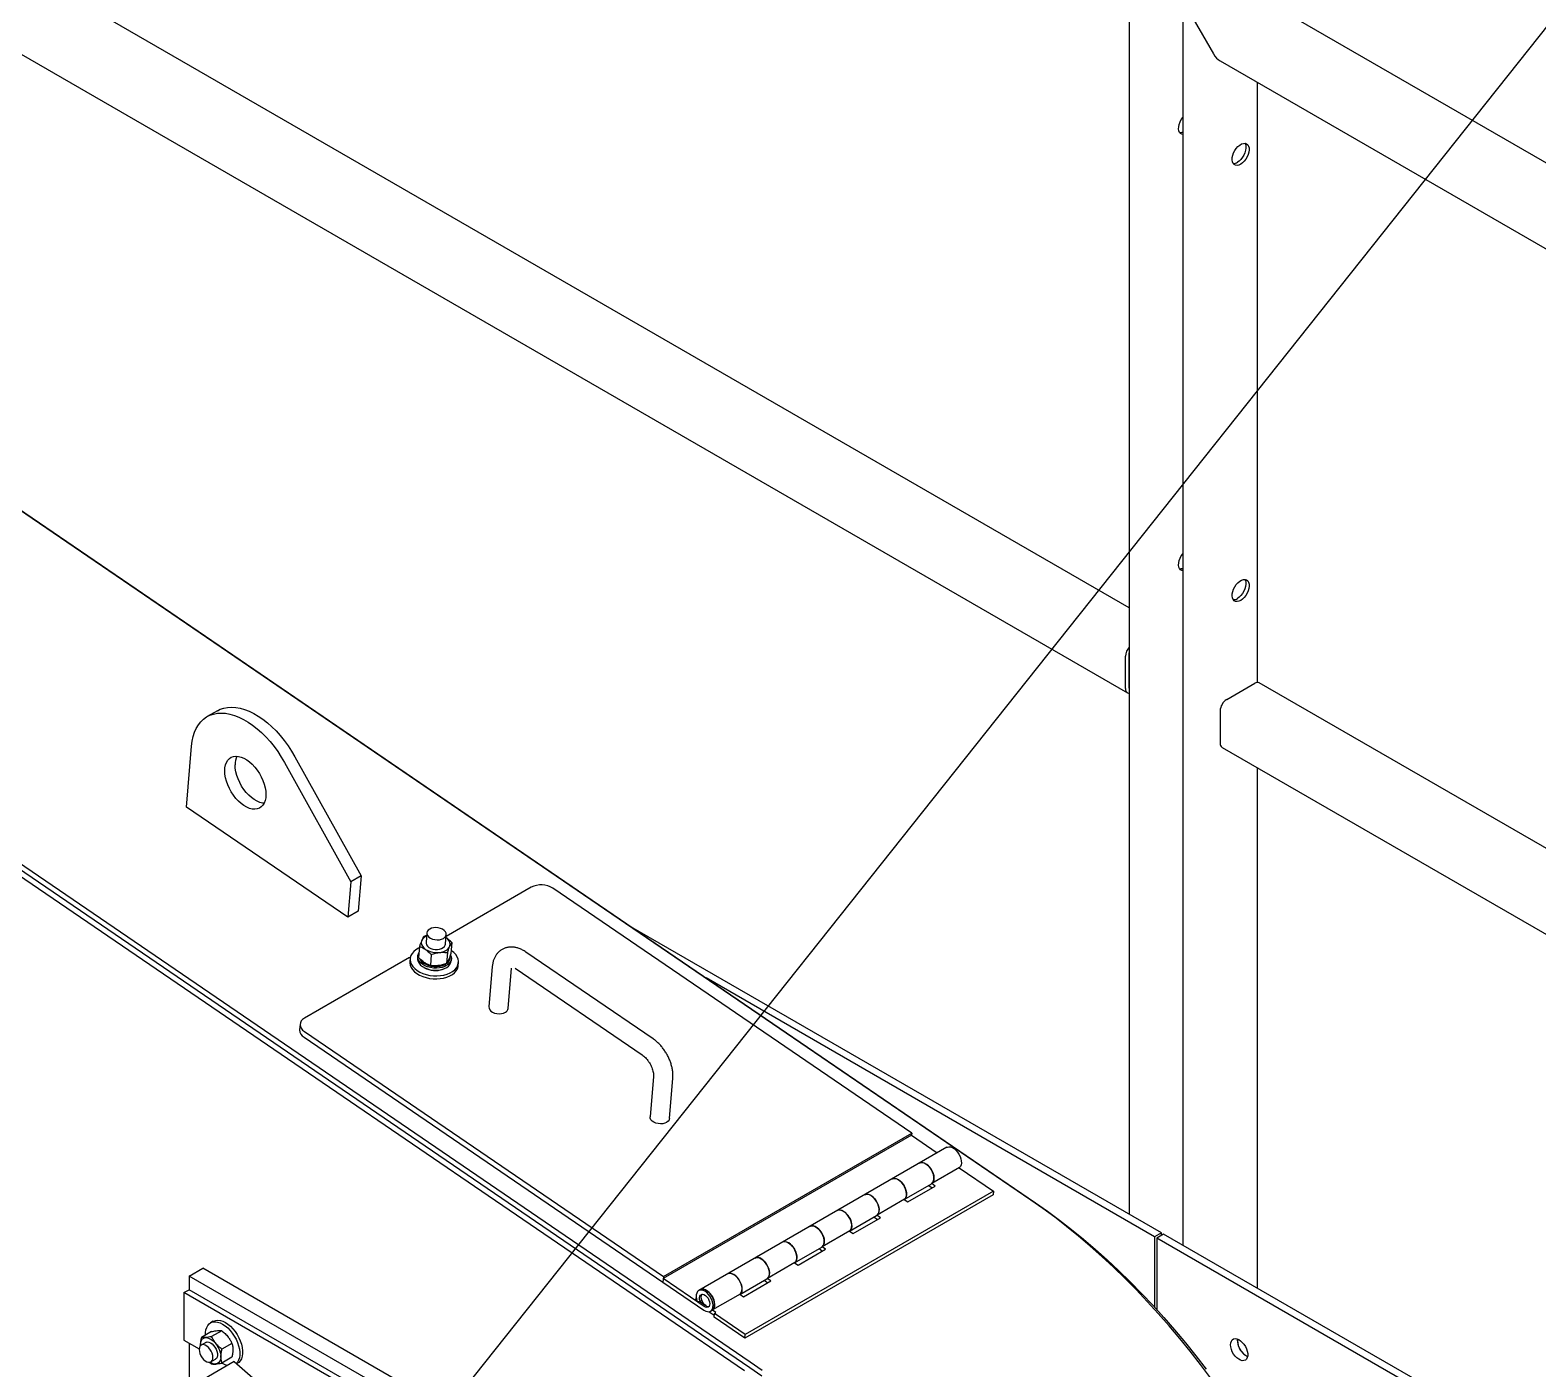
# Model space of a CAD drawing. Header units: millimetres. Extents: x 1293 to 41893, y 1011 to 26911.
# Drawn here: x 7805 to 8463, y 21902 to 22487 of the extents above; entities that cross this region are included whole.
import ezdxf

# ---------------------------------------------------------------- set-up
doc = ezdxf.new("R2010")
doc.units = ezdxf.units.MM
doc.header["$LTSCALE"] = 50
doc.layers.add('CAPA_1', color=7, linetype='Continuous')
doc.dimstyles.new('SLDDIMSTYLE2', dxfattribs={"dimtxt": 0.18, "dimasz": 30.769231, "dimexe": 0, "dimexo": 0.0625, "dimgap": 0, "dimtad": 0, "dimtih": 1, "dimtoh": 1, "dimdec": 0, "dimrnd": 1e-09, "dimzin": 0, "dimdsep": 46, "dimtxsty": 'Standard', "dimblk1": 'DOT', "dimblk2": 'DOT', "dimsah": 1, "dimcen": 0.09, "dimadec": 0, "dimazin": 0, "dimtfac": 30.769231, "dimtdec": 0, "dimtofl": 0, "dimtmove": 0, "dimatfit": 3, "dimldrblk": 'DOT', "dimfxl": 1, "dimfrac": 2, "dimtolj": 1, "dimtzin": 0, "dimarcsym": 0})
doc.dimstyles.new('SLDDIMSTYLE3', dxfattribs={"dimtxt": 0.18, "dimasz": 100, "dimexe": 0, "dimexo": 0.0625, "dimgap": 0, "dimtad": 0, "dimtih": 1, "dimtoh": 1, "dimdec": 0, "dimrnd": 1e-09, "dimzin": 0, "dimdsep": 46, "dimtxsty": 'Standard', "dimsah": 1, "dimcen": 0.09, "dimadec": 0, "dimazin": 0, "dimtfac": 100, "dimtdec": 0, "dimtofl": 0, "dimtmove": 0, "dimatfit": 3, "dimfxl": 1, "dimfrac": 2, "dimtolj": 1, "dimtzin": 0, "dimarcsym": 0})

# ---------------------------------------------------------------- blocks, each defined once
blk = doc.blocks.new('_Dot')
at = {"color": 0, "linetype": 'ByBlock', "lineweight": -2}
blk.add_line((-0.5, 0), (-1, 0), dxfattribs=at)
at = {"color": 0, "linetype": 'ByBlock', "const_width": 0.5}
blk.add_lwpolyline([(-0.25, 0, 1), (0.25, 0, 1)], format="xyb", close=True, dxfattribs=at)

msp = doc.modelspace()

# ---------------------------------------------------------------- linework, layer by layer
at = {"color": 7, "linetype": 'Continuous', "lineweight": 25}
for p, q in [((8284.8864816, 22234.9021771), (7363.8750524, 22766.5907579)), ((7347.5982343, 22738.3977194), (8284.0449648, 22197.7985289)), ((8119.3336984, 21905.4179253), (7106.2855775, 22597.0475558)), ((9162.9402014, 22027.4108518), (8325.1464163, 22511.0589092)), ((8284.8864816, 22496.7110292), (8284.8864816, 21969.9909725)), ((8308.2742741, 22501.3185265), (8308.2742741, 21956.4894873)), ((8309.4645922, 22498.0003742), (8321.6777405, 22476.8465809)), ((8324.5517527, 22473.8127556), (9130.9812289, 22008.2709283)), ((8340.8285708, 22202.3095928), (8340.8285708, 22464.4163486)), ((8241.8988738, 21976.173295), (7561.35145, 22440.7975843)), ((7561.3691322, 22441.0110128), (8243.9398052, 21975.005408)), ((8119.1295657, 21902.9539904), (7416.611796, 22382.5779051)), ((8116.8845017, 21901.6579426), (7436.4362742, 22366.2145084)), ((8283.2031177, 22199.6592101), (8283.2031177, 22213.762503)), ((8284.6399587, 22214.5919737), (8284.6399587, 22200.4886808)), ((8327.4251044, 22194.869998), (8339.6382527, 22201.9204984)), ((8623.6633346, 22039.3304628), (8341.6700876, 22202.1216991)), ((7886.7366405, 22189.9587043), (7882.2465125, 22187.3666085)), ((8324.5514224, 22189.8926348), (8324.5514224, 22175.7893419)), ((7873.2275276, 22147.8276924), (7875.4392328, 22174.5235539)), ((8325.3932695, 22173.9286606), (8881.5733271, 21852.8527477)), ((7916.0550188, 22167.2813295), (7944.9311784, 22115.2728198)), ((7920.5451469, 22169.8734253), (7949.4213064, 22117.8649155)), ((8340.8285708, 21937.6962919), (8340.8285708, 22165.0180509)), ((7943.6453032, 22099.75197), (7873.2275276, 22147.8276924)), ((7944.9311784, 22115.2728198), (7943.6453032, 22099.75197)), ((7949.4213064, 22117.8649155), (7944.9311784, 22115.2728198)), ((7949.4213064, 22117.8649155), (7948.1354313, 22102.3440658)), ((8023.7590849, 22112.8559478), (7986.536603, 22091.3678664)), ((8189.8706719, 22005.3877526), (8033.1676485, 22112.37226)), ((7948.1354313, 22102.3440658), (7943.6453032, 22099.75197)), ((8298.9188016, 21961.8902866), (8067.3019751, 22095.5998345)), ((7978.0701093, 22091.7200782), (7976.8320276, 22091.3488534)), ((7978.166251, 22092.8805332), (7977.814487, 22088.6346496)), ((7986.2522455, 22087.9355961), (7986.6040095, 22092.1814798)), ((7989.0670587, 22088.6531854), (7988.6671998, 22083.826784)), ((7970.5198368, 22082.1215841), (7924.7641355, 22055.70738)), ((7970.5198368, 22082.1215841), (7970.8876263, 22081.8704863)), ((7970.8650604, 22081.6620071), (7970.7561896, 22080.3479085)), ((7974.1821846, 22082.7334621), (7974.1054307, 22081.8070226)), ((7974.923223, 22086.9942802), (7974.5233641, 22082.1678788)), ((7980.0868026, 22083.4689939), (7979.6869437, 22078.6425925)), ((7987.158278, 22084.2989013), (7986.7583952, 22079.4722108)), ((7988.8958053, 22085.1083499), (7988.7798414, 22085.1863968)), ((7988.7871305, 22080.5906696), (7988.8638844, 22081.5171091)), ((8076.9657988, 22046.6204025), (8021.453119, 22084.520097)), ((7976.7906342, 22077.8483747), (7977.0910694, 22077.6784137)), ((7985.1627658, 22077.0096878), (7985.4870748, 22077.1278899)), ((7991.8505859, 22078.6002748), (7991.9594567, 22079.9143734)), ((8006.7143017, 22078.248296), (8005.2516188, 22060.5933295)), ((8013.6893773, 22059.894276), (8015.1520602, 22077.5492426)), ((8016.6792233, 22077.5276464), (8072.1919032, 22039.627952)), ((8295.9253829, 21960.1622228), (8100.0820833, 22073.2201531)), ((7922.8147495, 22053.0527676), (7922.6106169, 22050.5888327)), ((7924.7446087, 22049.7809714), (8081.4476321, 21942.796464)), ((7924.540476, 22047.3170366), (8099.1296144, 21928.1212957)), ((8077.1320774, 22030.1725737), (8075.6693944, 22012.5176071)), ((8084.1071529, 22011.8185537), (8085.5698359, 22029.4735202)), ((8189.7971841, 22004.5007361), (8081.3741443, 21941.9094475)), ((8081.4476321, 21942.796464), (8189.8706719, 22005.3877526)), ((8189.8706719, 22005.3877526), (8189.7971841, 22004.5007361)), ((8189.7971841, 22004.5007361), (8201.0496531, 21996.8184347)), ((8205.2841434, 21999.2629539), (8096.8611036, 21936.6716653)), ((8210.6989581, 21990.3851136), (8198.7252832, 21983.4728583)), ((8210.5763669, 21990.3143433), (8225.5694142, 21980.0782691)), ((8186.6456675, 21976.4784651), (8198.5170454, 21983.3316657)), ((8188.2074782, 21975.4121835), (8200.1811531, 21982.3244389)), ((8197.2970405, 21982.6273718), (8198.8588512, 21981.5610902)), ((8200.1811531, 21982.3244389), (8198.615774, 21983.3931566)), ((8225.4387692, 21978.5013508), (8117.0157295, 21915.9100622)), ((8225.5694142, 21980.0782691), (8117.1463744, 21917.4869805)), ((8186.7516084, 21976.5606029), (8174.7779336, 21969.6483476)), ((8186.6290173, 21976.4898326), (8188.2074782, 21975.4121835)), ((8225.5694142, 21980.0782691), (8225.4387692, 21978.5013508)), ((8162.6983179, 21962.6539544), (8174.5696958, 21969.507155)), ((8176.2338034, 21968.4999282), (8174.6684244, 21969.568646)), ((8162.8042587, 21962.7360922), (8150.8305839, 21955.8238369)), ((8162.6816676, 21962.6653219), (8164.2601286, 21961.5876728)), ((8164.2601286, 21961.5876728), (8176.2338034, 21968.4999282)), ((8173.3496908, 21968.8028612), (8174.9115015, 21967.7365796)), ((8138.7509682, 21948.8294437), (8150.6223461, 21955.6826443)), ((8152.2864538, 21954.6754175), (8150.7210747, 21955.7441353)), ((8298.9188016, 21961.8902866), (8295.9253829, 21960.1622228)), ((8295.9253829, 21960.1622228), (8295.9253829, 21929.3741011)), ((8299.8616107, 21961.3460146), (8296.868192, 21959.6179507)), ((8296.868192, 21959.6179507), (8296.868192, 21928.342056)), ((8681.5507127, 21737.5454584), (8296.868192, 21959.6179507)), ((8298.9188016, 21960.8017425), (8298.9188016, 21961.8902866)), ((8684.5441314, 21739.2735223), (8299.8616107, 21961.3460146)), ((8140.3127789, 21947.7631621), (8152.2864538, 21954.6754175)), ((8149.4023412, 21954.9783505), (8150.9641519, 21953.9120689)), ((7874.3356629, 21943.0140696), (7880.3225004, 21946.4701973)), ((8176.0345562, 21768.8470058), (7874.3356629, 21943.0140696)), ((7874.3356629, 21943.0140696), (7874.3356629, 21937.0533217)), ((8182.0213937, 21772.3031334), (7880.3225004, 21946.4701973)), ((8081.4476321, 21942.796464), (8081.2434994, 21940.3325292)), ((8138.8569091, 21948.9115816), (8126.8832343, 21941.9993262)), ((8138.734318, 21948.8408112), (8140.3127789, 21947.7631621)), ((7872.0905989, 21935.7572738), (7874.3356629, 21937.0533217)), ((7955.3702881, 21890.2730283), (7874.3356629, 21937.0533217)), ((8099.2602594, 21929.698214), (8081.3741443, 21941.9094475)), ((8114.8036185, 21935.004933), (8126.6749964, 21941.8581336)), ((8116.3654293, 21933.9386514), (8128.3391041, 21940.8509068)), ((8125.4549915, 21941.1538398), (8127.0168022, 21940.0875582)), ((8128.3391041, 21940.8509068), (8126.773725, 21941.9196246)), ((7944.8202505, 21893.7713396), (7872.0905989, 21935.7572738)), ((7872.0905989, 21935.7572738), (7872.0905989, 21915.0171372)), ((8095.8608445, 21933.3699406), (8095.4486969, 21933.1320128)), ((8095.4486969, 21933.1320128), (8095.9894377, 21932.7628376)), ((8096.2688247, 21931.8949964), (8097.5158754, 21931.999251)), ((8097.1523924, 21931.9688635), (8099.9202257, 21930.0792045)), ((8098.1758417, 21932.3802415), (8097.5158754, 21931.999251)), ((8114.9095594, 21935.0870709), (8102.9358846, 21928.1748155)), ((8114.7869683, 21935.0163005), (8116.3654293, 21933.9386514)), ((7884.9071884, 21923.2354319), (7883.709821, 21922.5442063)), ((8101.36902, 21927.4239692), (8103.6663486, 21925.8555338)), ((8102.0676805, 21927.6526325), (8102.7276468, 21928.0336229)), ((8104.3917544, 21927.0263961), (8102.8263754, 21928.0951139)), ((8103.6011432, 21925.0684873), (8103.7317881, 21926.6454056)), ((8117.0157295, 21915.9100622), (8103.6011432, 21925.0684873)), ((8103.7317881, 21926.6454056), (8104.3917544, 21927.0263961)), ((8117.1463744, 21917.4869805), (8103.7317881, 21926.6454056)), ((7884.0905247, 21918.7216802), (7879.6928516, 21916.1829576)), ((7888.5810479, 21919.1228494), (7884.1833748, 21916.5841268)), ((8117.0157295, 21915.9100622), (8117.1463744, 21917.4869805)), ((7872.0905989, 21915.0171372), (7878.7520148, 21911.1715837)), ((7874.3356629, 21913.7210893), (7874.3356629, 21894.6834461)), ((7881.6460802, 21914.0206843), (7879.6202193, 21912.8511797)), ((7893.0709125, 21913.5370379), (7888.672976, 21910.9981632)), ((8332.1115725, 21914.7211581), (8332.1749203, 21915.4762991)), ((7894.0702709, 21905.6408763), (7875.7791463, 21895.0816349)), ((7883.2933878, 21905.3734264), (7884.1825845, 21904.6100839)), ((7883.8532086, 21905.5186327), (7885.8790695, 21906.6881373)), ((7889.0010576, 21904.7367989), (7888.6380645, 21904.9565224)), ((7893.0707808, 21907.5499757), (7888.6731077, 21905.0112531)), ((7894.0702709, 21905.6408763), (7903.2799513, 21897.4746016)), ((7895.13326, 21904.6983179), (7895.4896617, 21904.9040643))]:
    msp.add_line(p, q, dxfattribs=at)
at = {"color": 7, "linetype": 'Continuous', "lineweight": 25, "flags": 128}
for points in [[(8308.2742741, 22441.6667791), (8307.8794613, 22441.7418759), (8307.2920484, 22442.0453111), (8306.8379842, 22442.556524), (8306.5385004, 22443.2516108), (8306.4076003, 22444.0980701), (8306.4514049, 22445.0563223), (8306.6678657, 22446.0815606), (8307.0468614, 22447.1258461), (8307.5706705, 22448.1403491), (8308.2148004, 22449.0776326), (8308.2742741, 22449.1524302)], [(8333.5316786, 22428.6665616), (8332.7273079, 22428.3032277), (8331.9605487, 22428.1589215), (8331.2672538, 22428.2403907), (8330.6798409, 22428.5438259), (8330.2257767, 22429.0550388), (8329.9262929, 22429.7501256), (8329.7953928, 22430.5965848), (8329.8391974, 22431.5548371), (8330.0556582, 22432.5800754), (8330.4346539, 22433.6243609), (8330.958463, 22434.6388639), (8331.6025929, 22435.5761474), (8332.3369246, 22436.392385), (8333.1271217, 22437.0494104), (8333.9362354, 22437.5165019), (8334.7264325, 22437.7718186), (8335.4607643, 22437.8034223), (8336.1048941, 22437.6098353), (8336.6287032, 22437.2001095), (8337.0076989, 22436.5934031), (8337.2241598, 22435.8180851), (8337.2679643, 22434.9104085), (8337.1370643, 22433.9128153), (8336.8375804, 22432.8719518), (8336.3835163, 22431.8364876), (8335.7961033, 22430.8548399), (8335.1028084, 22429.9729094), (8334.3360492, 22429.2319343), (8333.5316786, 22428.6665616)], [(8335.3594977, 22437.812853), (8335.570858, 22437.4228737), (8335.7873188, 22436.6475558), (8335.8311233, 22435.7398792), (8335.7002233, 22434.742286), (8335.4007394, 22433.7014225), (8334.9466753, 22432.6659583), (8334.3592624, 22431.6843106), (8333.6659675, 22430.8023801), (8332.8992083, 22430.0614049), (8332.0948376, 22429.4960323)], [(8308.2742741, 22251.1405896), (8307.8794613, 22251.2156865), (8307.2920484, 22251.5191217), (8306.8379842, 22252.0303346), (8306.5385004, 22252.7254214), (8306.4076003, 22253.5718806), (8306.4514049, 22254.5301328), (8306.6678657, 22255.5553712), (8307.0468614, 22256.5996567), (8307.5706705, 22257.6141597), (8308.2148004, 22258.5514432), (8308.2742741, 22258.6262408)], [(8333.5316786, 22238.1403722), (8332.7273079, 22237.7770382), (8331.9605487, 22237.6327321), (8331.2672538, 22237.7142013), (8330.6798409, 22238.0176365), (8330.2257767, 22238.5288493), (8329.9262929, 22239.2239361), (8329.7953928, 22240.0703954), (8329.8391974, 22241.0286476), (8330.0556582, 22242.053886), (8330.4346539, 22243.0981715), (8330.958463, 22244.1126745), (8331.6025929, 22245.049958), (8332.3369246, 22245.8661956), (8333.1271217, 22246.523221), (8333.9362354, 22246.9903124), (8334.7264325, 22247.2456292), (8335.4607643, 22247.2772329), (8336.1048941, 22247.0836459), (8336.6287032, 22246.67392), (8337.0076989, 22246.0672137), (8337.2241598, 22245.2918957), (8337.2679643, 22244.3842191), (8337.1370643, 22243.3866259), (8336.8375804, 22242.3457624), (8336.3835163, 22241.3102982), (8335.7961033, 22240.3286505), (8335.1028084, 22239.44672), (8334.3360492, 22238.7057449), (8333.5316786, 22238.1403722)], [(8335.3594977, 22247.2866635), (8335.570858, 22246.8966843), (8335.7873188, 22246.1213663), (8335.8311233, 22245.2136897), (8335.7002233, 22244.2160965), (8335.4007394, 22243.175233), (8334.9466753, 22242.1397688), (8334.3592624, 22241.1581211), (8333.6659675, 22240.2761906), (8332.8992083, 22239.5352155), (8332.0948376, 22238.9698428)], [(7875.4392328, 22174.5235539), (7875.7057945, 22176.6610786), (7876.1397963, 22178.6675522), (7876.7381068, 22180.5284972), (7877.4964088, 22182.2304863), (7878.4092311, 22183.7612389), (7879.4699871, 22185.1097101), (7880.6710233, 22186.2661703), (7882.0036736, 22187.222275), (7883.4583225, 22187.9711256), (7885.0244741, 22188.507319), (7886.6908282, 22188.8269863), (7888.4453613, 22188.9278209), (7890.2754138, 22188.8090953), (7892.1677812, 22188.4716662), (7894.1088094, 22187.9179682), (7896.0844931, 22187.1519965), (7898.080577, 22186.1792777), (7900.0826588, 22185.0068306), (7902.0762925, 22183.6431147), (7904.0470934, 22182.0979696), (7905.9808415, 22180.3825443), (7907.8635839, 22178.5092161), (7909.6817361, 22176.4915019), (7911.4221794, 22174.3439601), (7913.0723559, 22172.082086), (7914.6203588, 22169.7222), (7916.0550188, 22167.2813295)], [(7886.7366405, 22189.9587043), (7887.9484506, 22190.5632214), (7889.5146022, 22191.0994148), (7891.1809563, 22191.419082), (7892.9354893, 22191.5199167), (7894.7655418, 22191.4011911), (7896.6579092, 22191.063762), (7898.5989374, 22190.5100639), (7900.5746211, 22189.7440922), (7902.5707051, 22188.7713735), (7904.5727868, 22187.5989264), (7906.5664206, 22186.2352104), (7908.5372215, 22184.6900654), (7910.4709695, 22182.9746401), (7912.353712, 22181.1013119), (7914.1718642, 22179.0835976), (7915.9123075, 22176.9360558), (7917.5624839, 22174.6741818), (7919.1104869, 22172.3142958), (7920.5451469, 22169.8734253)], [(7889.9315686, 22163.6825046), (7890.0152111, 22165.0462763), (7890.2645808, 22166.2880717), (7890.6750323, 22167.3847587), (7891.2389196, 22168.315908), (7891.9457386, 22169.0641741), (7892.7823226, 22169.6156182), (7893.7330877, 22169.959968), (7894.7803228, 22170.0908088), (7895.90452, 22170.0057033), (7897.0847376, 22169.7062369), (7898.2989903, 22169.1979882), (7899.524659, 22168.4904247), (7900.7389118, 22167.5967271), (7901.9191294, 22166.5335432), (7903.0433265, 22165.3206782), (7904.0905617, 22163.9807255), (7905.0413267, 22162.5386458), (7905.8779107, 22161.0213023), (7906.5847298, 22159.4569604), (7907.1486171, 22157.8747606), (7907.5590685, 22156.3041764), (7907.8084382, 22154.7744649), (7907.8920808, 22153.3141216), (7907.8084382, 22151.95035), (7907.5590685, 22150.7085546), (7907.1486171, 22149.6118676), (7906.5847298, 22148.6807182), (7905.8779107, 22147.9324521), (7905.0413267, 22147.381008), (7904.0905617, 22147.0366583), (7903.0433265, 22146.9058175), (7901.9191294, 22146.990923), (7900.7389118, 22147.2903893), (7899.524659, 22147.7986381), (7898.2989903, 22148.5062016), (7897.0847376, 22149.3998992), (7895.90452, 22150.463083), (7894.7803228, 22151.675948), (7893.7330877, 22153.0159008), (7892.7823226, 22154.4579805), (7891.9457386, 22155.9753239), (7891.2389196, 22157.5396659), (7890.6750323, 22159.1218657), (7890.2645808, 22160.6924498), (7890.0152111, 22162.2221613), (7889.9315686, 22163.6825046)], [(7907.096356, 22149.505787), (7906.4092574, 22149.5830187), (7905.2290398, 22149.8824851), (7904.0147871, 22150.3907339), (7902.7891184, 22151.0982973), (7901.5748656, 22151.9919949), (7900.3946481, 22153.0551788), (7899.2704509, 22154.2680438), (7898.2232157, 22155.6079965), (7897.2724507, 22157.0500762), (7896.4358667, 22158.5674197), (7895.7290477, 22160.1317617), (7895.1651603, 22161.7139614), (7894.7547089, 22163.2845456), (7894.5053392, 22164.8142571), (7894.4216966, 22166.2746004)], [(7985.3661494, 22090.4958009), (7985.9958984, 22090.968493), (7986.4158026, 22091.5319928), (7986.6014589, 22092.1535515), (7986.5420774, 22092.7970466), (7986.2411093, 22093.4250804), (7985.7160457, 22094.0011539), (7984.9974014, 22094.4917877), (7984.1269414, 22094.8684681), (7983.1552536, 22095.1093037), (7982.1388091, 22095.200298), (7981.1366799, 22095.1361628), (7980.207106, 22094.9206254), (7979.404111, 22094.5662121), (7978.7743621, 22094.09352), (7978.3544578, 22093.5300202), (7978.1688016, 22092.9084615), (7978.228183, 22092.2649664), (7978.5291511, 22091.6369326), (7979.0542147, 22091.0608591), (7979.7728591, 22090.5702253), (7980.6433191, 22090.1935449), (7981.6150068, 22089.9527093), (7982.6314513, 22089.861715), (7983.6335806, 22089.9258501), (7984.5631544, 22090.1413875), (7985.3661494, 22090.4958009)], [(7978.0563634, 22091.5541614), (7977.5951601, 22091.3151811), (7976.8109864, 22090.7550351), (7976.2275059, 22090.0999718), (7975.8671413, 22089.3751648), (7975.7437412, 22088.6084681), (7975.862048, 22087.8293455), (7976.217515, 22087.0677381), (7976.7964819, 22086.3529141), (7977.5766994, 22085.7123438), (7978.5281841, 22085.170644), (7979.6143709, 22084.7486319), (7980.7935184, 22084.4625251), (7982.0203125, 22084.3233186), (7983.2476083, 22084.336362), (7984.4282414, 22084.5011541), (7985.5168409, 22084.811362), (7986.4715723, 22085.2550645), (7987.255746, 22085.8152106), (7987.8392266, 22086.4702739), (7988.1995912, 22087.1950809), (7988.3229912, 22087.9617775), (7988.2046845, 22088.7409002), (7987.8492174, 22089.5025076), (7987.2702505, 22090.2173316), (7986.490033, 22090.8579018)], [(7977.814487, 22088.6346496), (7977.8159788, 22088.3412394), (7977.9974769, 22087.7008055), (7978.4135262, 22087.09433), (7979.0399475, 22086.557059), (7979.8403354, 22086.1202168), (7980.7681743, 22085.8091911), (7981.7695415, 22085.6420576), (7982.7862412, 22085.6285293), (7983.7591866, 22085.7693927), (7984.6318336, 22086.0564611), (7985.3534671, 22086.4730513), (7985.8821485, 22086.9949524), (7986.1871525, 22087.5918336), (7986.2522455, 22087.9355961)], [(7974.8689252, 22086.3388918), (7974.5397956, 22086.184823), (7973.4213033, 22085.5391312), (7972.4813157, 22084.7873111), (7971.7408307, 22083.9461573), (7971.2163893, 22083.0344598), (7970.9197068, 22082.0725843), (7970.8574106, 22081.0820176), (7971.0308923, 22080.0848872), (7971.4362765, 22079.1034675), (7972.0645077, 22078.1596817), (7972.9015522, 22077.2746124), (7973.9287117, 22076.4680307), (7975.1230414, 22075.7579542), (7976.4578618, 22075.1602448), (7977.9033552, 22074.6882545), (7979.4272317, 22074.3525266), (7980.9954505, 22074.1605608), (7982.57298, 22074.1166453), (7984.124581, 22074.2217611), (7985.6155931, 22074.4735601), (7987.0127097, 22074.8664175), (7988.2847215, 22075.3915575), (7989.4032138, 22076.0372494), (7990.3432013, 22076.7890694), (7991.0836864, 22077.6302232), (7991.6081277, 22078.5419207), (7991.9048102, 22079.5037962), (7991.9671064, 22080.494363), (7991.7936248, 22081.4914933), (7991.3882405, 22082.472913), (7990.7600094, 22083.4166989), (7989.9229649, 22084.3017681), (7988.8958053, 22085.1083499)], [(7974.1054307, 22081.8070226), (7974.1142943, 22081.235429), (7974.3254579, 22080.4063938), (7974.7649188, 22079.6027651), (7975.4185878, 22078.8503076), (7976.2655078, 22078.1731455), (7977.2785261, 22077.592989), (7978.4251649, 22077.1284382), (7979.6686622, 22076.7943867), (7980.9691509, 22076.6015447), (7982.2849366, 22076.5560945), (7983.5738346, 22076.6594934), (7984.7945221, 22076.9084264), (7985.9078632, 22077.2949125), (7986.8781635, 22077.8065608), (7987.6743149, 22078.4269675), (7988.2707921, 22079.1362422), (7988.6484719, 22079.911645), (7988.7871305, 22080.5906696)], [(7988.5321221, 22083.1695853), (7988.7831614, 22082.4865124), (7988.8719995, 22081.6547557), (7988.7252258, 22080.8380845), (7988.347546, 22080.0626817), (7987.7510688, 22079.353407), (7986.9549174, 22078.7330003), (7985.9846171, 22078.221352), (7984.871276, 22077.8348659), (7983.6505885, 22077.5859329), (7982.3616905, 22077.482534), (7981.0459048, 22077.5279842), (7979.7454161, 22077.7208263), (7978.5019187, 22078.0548777), (7977.35528, 22078.5194285), (7976.3422617, 22079.099585), (7975.4953417, 22079.7767472), (7974.8416727, 22080.5292046), (7974.4022118, 22081.3328333), (7974.1910482, 22082.1618685), (7974.214952, 22082.9897307), (7974.4731568, 22083.7898784), (7974.6895842, 22084.1741988)], [(7974.9989523, 22081.6791211), (7975.2806983, 22081.1650595), (7975.8994847, 22080.4170455), (7976.7222398, 22079.7454226), (7977.7193014, 22079.1744045), (7978.8547231, 22078.7245777), (7980.0875702, 22078.4121595), (7981.3733958, 22078.2484133), (7982.6658428, 22078.2392425), (7983.9183155, 22078.3849779), (7985.0856592, 22078.6803652), (7986.1257885, 22079.1147551), (7986.4719654, 22079.3084786)], [(7970.7561896, 22080.3479085), (7970.7485399, 22079.767919), (7970.9220215, 22078.7707886), (7971.3274057, 22077.7893689), (7971.9556369, 22076.8455831), (7972.7926814, 22075.9605138), (7973.819841, 22075.1539321), (7975.0141707, 22074.4438555), (7976.348991, 22073.8461462), (7977.7944845, 22073.3741558), (7979.318361, 22073.038428), (7980.8865797, 22072.8464622), (7982.4641093, 22072.8025467), (7984.0157102, 22072.9076625), (7985.5067223, 22073.1594615), (7986.9038389, 22073.5523189), (7988.1758507, 22074.0774589), (7989.294343, 22074.7231508), (7990.2343306, 22075.4749708), (7990.9748156, 22076.3161246), (7991.499257, 22077.2278221), (7991.7959394, 22078.1896976), (7991.8505859, 22078.6002748)], [(7924.7641355, 22055.70738), (7923.9346748, 22055.1148848), (7923.3174974, 22054.4219907), (7922.9363213, 22053.6553251), (7922.8057948, 22052.8443507), (7922.9309339, 22052.0202327), (7923.3069296, 22051.2146415), (7923.9193326, 22050.4585355), (7924.7446087, 22049.7809714)], [(8005.2516188, 22060.5933295), (8005.3135508, 22059.9777626), (8005.6145189, 22059.3497288), (8006.1395825, 22058.7736553), (8006.8582269, 22058.2830215), (8007.7286869, 22057.9063411), (8008.7003746, 22057.6655055), (8009.7168191, 22057.5745112), (8010.7189484, 22057.6386464), (8011.6485222, 22057.8541838), (8012.4515172, 22058.2085971)], [(8084.1071529, 22011.8185537), (8084.1046023, 22011.7906254), (8083.9189461, 22011.1690667), (8083.4990418, 22010.605567), (8082.8692928, 22010.1328748), (8082.0662979, 22009.7784615), (8081.136724, 22009.5629241), (8080.1345948, 22009.4987889), (8079.1181503, 22009.5897832), (8078.1464625, 22009.8306188), (8077.2760025, 22010.2072992), (8076.5573582, 22010.697933), (8076.0322946, 22011.2740065), (8075.7313265, 22011.9020403), (8075.6693944, 22012.5176071)], [(8205.2841434, 21999.2629539), (8205.4921642, 21999.3652237), (8206.1371801, 21999.5044566), (8206.8612517, 21999.4290945), (8207.631674, 21999.1425413), (8208.4136484, 21998.6577401), (8209.1718546, 21997.9965886), (8209.8720457, 21997.1889497), (8210.4825953, 21996.2713031), (8210.9759261, 21995.2850972), (8211.3297551, 21994.2748772), (8211.5281005, 21993.286273), (8211.5620034, 21992.3639379), (8211.4299324, 21991.5495322), (8211.1378531, 21990.8798412), (8210.6989581, 21990.3851136)], [(8198.7252832, 21983.4728583), (8199.1641783, 21983.9675859), (8199.4562576, 21984.6372769), (8199.5883285, 21985.4516825), (8199.5544256, 21986.3740176), (8199.3560802, 21987.3626219), (8199.0022513, 21988.3728419), (8198.5089205, 21989.3590478), (8197.8983709, 21990.2766944), (8197.1981798, 21991.0843332), (8196.4399736, 21991.7454848), (8195.6579992, 21992.2302859), (8194.8875768, 21992.5168391), (8194.1635052, 21992.5922013), (8193.5184894, 21992.4529684), (8193.3104686, 21992.3506986)], [(8193.3104686, 21992.3506986), (8193.8344946, 21992.5503784), (8194.5235845, 21992.5807332), (8195.275466, 21992.3970111), (8196.056178, 21992.0075103), (8196.830457, 21991.4298239), (8197.5633304, 21990.6900449), (8198.2216955, 21989.821588), (8198.7758151, 21988.8636796), (8199.2006607, 21987.8595869), (8199.4770427, 21986.8546628), (8199.5924775, 21985.8942981), (8199.541751, 21985.0218706), (8199.3271546, 21984.2767864), (8198.9583811, 21983.6926996), (8198.5170454, 21983.3316657)], [(8181.3367937, 21985.4384432), (8181.5448146, 21985.540713), (8182.1898304, 21985.6799459), (8182.913902, 21985.6045838), (8183.6843243, 21985.3180306), (8184.4662988, 21984.8332294), (8185.2245049, 21984.1720779), (8185.924696, 21983.364439), (8186.5352457, 21982.4467924), (8187.0285764, 21981.4605865), (8187.3824054, 21980.4503665), (8187.5807508, 21979.4617623), (8187.6146537, 21978.5394272), (8187.4825828, 21977.7250215), (8187.1905034, 21977.0553305), (8186.7516084, 21976.5606029)], [(8186.6420992, 21976.4809013), (8186.9847062, 21976.7804443), (8187.3534798, 21977.3645311), (8187.5680762, 21978.1096153), (8187.6188026, 21978.9820428), (8187.5033679, 21979.9424075), (8187.2269858, 21980.9473315), (8186.8021403, 21981.9514243), (8186.2480206, 21982.9093326), (8185.5896555, 21983.7777896), (8184.8567822, 21984.5175685), (8184.0825031, 21985.0952549), (8183.3017912, 21985.4847557), (8182.5499097, 21985.6684779), (8181.8608198, 21985.638123), (8181.3367937, 21985.4384432)], [(8174.7779336, 21969.6483476), (8175.2168286, 21970.1430752), (8175.508908, 21970.8127662), (8175.6409789, 21971.6271718), (8175.607076, 21972.5495069), (8175.4087306, 21973.5381112), (8175.0549016, 21974.5483312), (8174.5615709, 21975.5345371), (8173.9510212, 21976.4521837), (8173.2508301, 21977.2598225), (8172.4926239, 21977.9209741), (8171.7106495, 21978.4057752), (8170.9402272, 21978.6923284), (8170.2161556, 21978.7676906), (8169.5711397, 21978.6284577), (8169.3631189, 21978.5261879)], [(8169.3631189, 21978.5261879), (8169.8871449, 21978.7258677), (8170.5762348, 21978.7562225), (8171.3281163, 21978.5725004), (8172.1088283, 21978.1829996), (8172.8831074, 21977.6053132), (8173.6159807, 21976.8655342), (8174.2743458, 21975.9970773), (8174.8284654, 21975.0391689), (8175.253311, 21974.0350762), (8175.529693, 21973.0301521), (8175.6451278, 21972.0697874), (8175.5944014, 21971.1973599), (8175.3798049, 21970.4522757), (8175.0110314, 21969.8681889), (8174.5696958, 21969.507155)], [(8320.4019359, 21898.488947), (8315.9951832, 21904.3600127), (8311.4999178, 21910.1203392), (8306.9205954, 21915.7642171), (8302.2617547, 21921.2860524), (8297.5280133, 21926.6803721), (8292.7240632, 21931.9418297), (8287.8546658, 21937.06521), (8282.9246474, 21942.0454352), (8277.9388946, 21946.877569), (8272.9023488, 21951.5568219), (8267.8200022, 21956.0785562), (8262.6968922, 21960.4382901), (8257.5380965, 21964.6317024), (8252.3487284, 21968.6546367), (8247.1339312, 21972.5031057), (8241.8988738, 21976.173295)], [(8157.3894441, 21971.6139325), (8157.5974649, 21971.7162023), (8158.2424808, 21971.8554352), (8158.9665524, 21971.7800731), (8159.7369747, 21971.4935199), (8160.5189491, 21971.0087187), (8161.2771553, 21970.3475672), (8161.9773464, 21969.5399283), (8162.587896, 21968.6222817), (8163.0812268, 21967.6360758), (8163.4350557, 21966.6258559), (8163.6334011, 21965.6372516), (8163.667304, 21964.7149165), (8163.5352331, 21963.9005108), (8163.2431538, 21963.2308198), (8162.8042587, 21962.7360922)], [(8162.6947495, 21962.6563906), (8163.0373566, 21962.9559336), (8163.4061301, 21963.5400204), (8163.6207265, 21964.2851046), (8163.671453, 21965.1575321), (8163.5560182, 21966.1178968), (8163.2796362, 21967.1228208), (8162.8547906, 21968.1269136), (8162.300671, 21969.0848219), (8161.6423059, 21969.9532789), (8160.9094325, 21970.6930578), (8160.1351535, 21971.2707442), (8159.3544415, 21971.660245), (8158.60256, 21971.8439672), (8157.9134701, 21971.8136123), (8157.3894441, 21971.6139325)], [(8243.9398052, 21975.005408), (8249.216659, 21971.3038068), (8254.4725302, 21967.4186729), (8259.7019803, 21963.3540264), (8264.8995984, 21959.114073), (8270.0600064, 21954.7031999), (8275.1778647, 21950.1259711), (8280.2478779, 21945.3871227), (8285.2647999, 21940.491558), (8290.2234396, 21935.4443427), (8295.1186662, 21930.250699), (8299.9454146, 21924.916001), (8304.6986904, 21919.4457686), (8309.3735754, 21913.8456618), (8313.9652325, 21908.1214753), (8318.4689104, 21902.2791318)], [(8150.8305839, 21955.8238369), (8151.269479, 21956.3185645), (8151.5615583, 21956.9882555), (8151.6936292, 21957.8026611), (8151.6597263, 21958.7249962), (8151.4613809, 21959.7136005), (8151.1075519, 21960.7238205), (8150.6142212, 21961.7100264), (8150.0036716, 21962.627673), (8149.3034805, 21963.4353118), (8148.5452743, 21964.0964634), (8147.7632998, 21964.5812645), (8146.9928775, 21964.8678177), (8146.2688059, 21964.9431799), (8145.6237901, 21964.803947), (8145.4157693, 21964.7016772)], [(8145.4157693, 21964.7016772), (8145.9397953, 21964.901357), (8146.6288852, 21964.9317119), (8147.3807667, 21964.7479897), (8148.1614786, 21964.3584889), (8148.9357577, 21963.7808025), (8149.6686311, 21963.0410236), (8150.3269961, 21962.1725666), (8150.8811158, 21961.2146582), (8151.3059614, 21960.2105655), (8151.5823434, 21959.2056414), (8151.6977782, 21958.2452767), (8151.6470517, 21957.3728492), (8151.4324553, 21956.627765), (8151.0636818, 21956.0436782), (8150.6223461, 21955.6826443)], [(8133.4420944, 21957.7894218), (8133.6501153, 21957.8916916), (8134.2951311, 21958.0309245), (8135.0192027, 21957.9555624), (8135.789625, 21957.6690092), (8136.5715995, 21957.184208), (8137.3298056, 21956.5230565), (8138.0299967, 21955.7154176), (8138.6405464, 21954.797771), (8139.1338771, 21953.8115652), (8139.4877061, 21952.8013452), (8139.6860515, 21951.8127409), (8139.7199544, 21950.8904058), (8139.5878835, 21950.0760001), (8139.2958041, 21949.4063091), (8138.8569091, 21948.9115816)], [(8138.7473999, 21948.8318799), (8139.0900069, 21949.1314229), (8139.4587804, 21949.7155097), (8139.6733769, 21950.4605939), (8139.7241033, 21951.3330214), (8139.6086686, 21952.2933861), (8139.3322865, 21953.2983101), (8138.9074409, 21954.3024029), (8138.3533213, 21955.2603112), (8137.6949562, 21956.1287682), (8136.9620829, 21956.8685471), (8136.1878038, 21957.4462335), (8135.4070919, 21957.8357343), (8134.6552104, 21958.0194565), (8133.9661205, 21957.9891016), (8133.4420944, 21957.7894218)], [(8126.8832343, 21941.9993262), (8127.3221293, 21942.4940538), (8127.6142086, 21943.1637448), (8127.7462796, 21943.9781504), (8127.7123767, 21944.9004855), (8127.5140313, 21945.8890898), (8127.1602023, 21946.8993098), (8126.6668715, 21947.8855157), (8126.0563219, 21948.8031623), (8125.3561308, 21949.6108012), (8124.5979246, 21950.2719527), (8123.8159502, 21950.7567539), (8123.0455279, 21951.0433071), (8122.3214563, 21951.1186692), (8121.6764404, 21950.9794363), (8121.4684196, 21950.8771665)], [(8121.4684196, 21950.8771665), (8121.9924456, 21951.0768463), (8122.6815355, 21951.1072012), (8123.433417, 21950.923479), (8124.214129, 21950.5339782), (8124.988408, 21949.9562918), (8125.7212814, 21949.2165129), (8126.3796465, 21948.3480559), (8126.9337661, 21947.3901475), (8127.3586117, 21946.3860548), (8127.6349937, 21945.3811308), (8127.7504285, 21944.420766), (8127.6997021, 21943.5483386), (8127.4851056, 21942.8032543), (8127.1163321, 21942.2191675), (8126.6749964, 21941.8581336)], [(8109.4947448, 21943.9649111), (8109.7027656, 21944.0671809), (8110.3477815, 21944.2064138), (8111.071853, 21944.1310517), (8111.8422754, 21943.8444985), (8112.6242498, 21943.3596973), (8113.382456, 21942.6985458), (8114.0826471, 21941.8909069), (8114.6931967, 21940.9732603), (8115.1865275, 21939.9870545), (8115.5403564, 21938.9768345), (8115.7387018, 21937.9882302), (8115.7726047, 21937.0658951), (8115.6405338, 21936.2514894), (8115.3484545, 21935.5817984), (8114.9095594, 21935.0870709)], [(8114.8000502, 21935.0073692), (8115.1426573, 21935.3069122), (8115.5114308, 21935.890999), (8115.7260272, 21936.6360832), (8115.7767537, 21937.5085107), (8115.6613189, 21938.4688754), (8115.3849369, 21939.4737995), (8114.9600913, 21940.4778922), (8114.4059717, 21941.4358005), (8113.7476066, 21942.3042575), (8113.0147332, 21943.0440364), (8112.2404542, 21943.6217228), (8111.4597422, 21944.0112236), (8110.7078607, 21944.1949458), (8110.0187708, 21944.1645909), (8109.4947448, 21943.9649111)], [(8099.1296144, 21928.1212957), (8099.9120299, 21927.6835448), (8100.6742264, 21927.4480844), (8101.3817768, 21927.4255499), (8102.0027224, 21927.6169591), (8102.5090161, 21928.0136664), (8102.8777896, 21928.5977532), (8103.0923861, 21929.3428374), (8103.1431125, 21930.2152649), (8103.0276777, 21931.1756296), (8102.7512957, 21932.1805537), (8102.3264501, 21933.1846464), (8101.7723305, 21934.1425547), (8101.1139654, 21935.0110117), (8100.3810921, 21935.7507906), (8099.606813, 21936.328477), (8098.826101, 21936.7179778), (8098.0742195, 21936.9017), (8097.3851296, 21936.8713451), (8096.7899563, 21936.6282843), (8096.3155825, 21936.1834961), (8095.9834347, 21935.5570708), (8095.8085156, 21934.777303), (8095.7987258, 21933.8794134), (8095.9545077, 21932.903958), (8096.2688247, 21931.8949964)], [(8102.9358846, 21928.1748155), (8103.3747797, 21928.6695431), (8103.666859, 21929.3392341), (8103.7989299, 21930.1536397), (8103.765027, 21931.0759748), (8103.5666816, 21932.0645791), (8103.2128526, 21933.0747991), (8102.7195219, 21934.061005), (8102.1089722, 21934.9786516), (8101.4087812, 21935.7862905), (8100.650575, 21936.447442), (8099.8686005, 21936.9322432), (8099.0981782, 21937.2187964), (8098.3741066, 21937.2941585), (8097.7290908, 21937.1549256), (8097.5210699, 21937.0526558)], [(8097.5210699, 21937.0526558), (8098.045096, 21937.2523356), (8098.7341859, 21937.2826905), (8099.4860674, 21937.0989683), (8100.2667793, 21936.7094675), (8101.0410584, 21936.1317811), (8101.7739318, 21935.3920022), (8102.4322968, 21934.5235452), (8102.9864165, 21933.5656368), (8103.411262, 21932.5615441), (8103.6876441, 21931.5566201), (8103.8030788, 21930.5962553), (8103.7523524, 21929.7238279), (8103.537756, 21928.9787437), (8103.1689824, 21928.3946568), (8102.7276468, 21928.0336229)], [(8097.5158754, 21931.999251), (8097.2834858, 21932.80581), (8097.2211715, 21933.5621737), (8097.3337922, 21934.2093582), (8097.6125652, 21934.6968936), (8098.0357507, 21934.9867598), (8098.5703471, 21935.0563521), (8099.1746646, 21934.9002434), (8099.8015761, 21934.5306076), (8100.4021927, 21933.9762704), (8100.929676, 21933.2804611), (8101.3428909, 21932.4974415), (8101.6096133, 21931.6882745), (8101.7090431, 21930.9160621), (8101.6334265, 21930.2410242), (8101.3886603, 21929.715803), (8100.9938323, 21929.3813572), (8100.4797327, 21929.2637681), (8099.886453, 21929.3722059), (8099.2602594, 21929.698214)], [(8099.9202257, 21930.0792045), (8099.3099511, 21930.5973597), (8098.7631871, 21931.2672542), (8098.3225724, 21932.0366471), (8098.0224679, 21932.8455382), (8097.8862768, 21933.6308471), (8097.9246198, 21934.3313324), (8098.1345069, 21934.8923676), (8098.2051684, 21934.9962627)], [(7881.5276917, 21917.2421883), (7881.5384363, 21918.3323989), (7881.705139, 21919.5133311), (7882.0348204, 21920.5572218), (7882.520116, 21921.4407523), (7883.1501851, 21922.1441858), (7883.9109531, 21922.651809), (7884.7854256, 21922.9522822), (7885.7540683, 21923.0388934), (7886.7952435, 21922.909708), (7887.8856928, 21922.5676116), (7889.0010576, 21922.0202461), (7890.1164224, 21921.2798388), (7891.2068717, 21920.3629292), (7892.2480468, 21919.2899994), (7893.2166896, 21918.0850171), (7894.0911621, 21916.7748994), (7894.85193, 21915.3889123), (7895.4819992, 21913.9580164), (7895.9672948, 21912.5141755), (7896.2969762, 21911.0896428), (7896.4636788, 21909.7162398), (7896.4636788, 21908.4246462), (7896.2969762, 21907.2437139), (7895.9672948, 21906.1998232), (7895.4819992, 21905.3162928), (7895.0360337, 21904.784529)], [(7884.9071884, 21923.2354319), (7885.1083206, 21923.3430345), (7885.9827931, 21923.6435077), (7886.9514358, 21923.730119), (7887.9926109, 21923.6009335), (7889.0830603, 21923.2588371), (7890.1984251, 21922.7114717), (7891.3137898, 21921.9710644), (7892.4042392, 21921.0541547), (7893.4454143, 21919.981225), (7894.4140571, 21918.7762426), (7895.2885296, 21917.4661249), (7896.0492975, 21916.0801378), (7896.6793667, 21914.6492419), (7897.1646623, 21913.2054011), (7897.4943437, 21911.7808683), (7897.6610463, 21910.4074653), (7897.6610463, 21909.1158717), (7897.4943437, 21907.9349395), (7897.1646623, 21906.8910488), (7896.6793667, 21906.0075183), (7896.0492975, 21905.3040848), (7895.4896617, 21904.9040643)], [(7884.7301326, 21907.4568424), (7884.6431493, 21908.3342967), (7884.3872546, 21909.2611853), (7883.97732, 21910.1836409), (7883.4371696, 21911.0480537), (7882.7981948, 21911.8041871), (7882.0975307, 21912.4080974), (7881.3758972, 21912.8246875), (7880.675233, 21913.0297468), (7880.0362583, 21913.011358), (7879.4961078, 21912.7705896), (7879.0861733, 21912.3214344), (7878.8302785, 21911.6899956), (7878.7432952, 21910.91297), (7878.8302785, 21910.0355157), (7879.0861733, 21909.108627), (7879.4961078, 21908.1861715), (7880.0362583, 21907.3217587), (7880.675233, 21906.5656253), (7881.3758972, 21905.961715), (7882.0975307, 21905.5451248), (7882.7981948, 21905.3400655), (7883.4371696, 21905.3584544), (7883.97732, 21905.5992227), (7884.3872546, 21906.048378), (7884.6431493, 21906.6798168), (7884.7301326, 21907.4568424)], [(7879.3128494, 21912.636061), (7879.3154649, 21913.258524), (7879.4578239, 21914.1717281), (7879.765612, 21914.9382349), (7880.2270012, 21915.5285879), (7880.8242605, 21915.9201001), (7881.5344376, 21916.0977261), (7882.3302407, 21916.0546396), (7883.1810876, 21915.7924966), (7884.0542808, 21915.321371), (7884.9162638, 21914.6593679), (7885.7339113, 21913.8319277), (7886.4758014, 21912.8708484), (7887.1134237, 21911.8130639), (7887.6222747, 21910.6992242), (7887.9827997, 21909.5721335), (7888.1811438, 21908.4751052), (7888.2096848, 21907.4502977), (7888.0673258, 21906.5370935), (7887.7595377, 21905.7705867), (7887.2981485, 21905.1802338), (7886.7008892, 21904.7887215), (7885.9907121, 21904.6110955)], [(7881.6460802, 21914.0206843), (7881.6890705, 21914.0445139), (7882.2659972, 21914.2120354), (7882.9298996, 21914.1553657), (7883.642194, 21913.8777983), (7884.3614845, 21913.3954645), (7885.0459686, 21912.7363956), (7885.6558665, 21911.9388945), (7886.1557331, 21911.049309), (7886.5165181, 21910.1193384), (7886.717254, 21909.2030295), (7886.7462746, 21908.3536346), (7886.6018934, 21907.6205176), (7886.2925014, 21907.0462845), (7885.8790695, 21906.6881373)], [(8329.1181537, 21912.9930942), (8329.2056343, 21913.8714503), (8329.4639856, 21914.6077325), (8329.8811273, 21915.1675131), (8330.4375544, 21915.5246174), (8331.1072489, 21915.6623475), (8331.8588967, 21915.5742633), (8332.6573516, 21915.2644837), (8333.4652787, 21914.7474934), (8334.2449002, 21914.0474665), (8334.959762, 21913.1971354), (8335.5764377, 21912.2362605), (8336.0660925, 21911.2097715), (8336.4058305, 21910.1656657), (8336.5797661, 21909.1527644), (8336.5797661, 21908.2184298), (8336.4058305, 21907.4063502), (8336.0660925, 21906.7544976), (8335.5764377, 21906.2933519), (8334.959762, 21906.0444758), (8334.2449002, 21906.0195065), (8333.4652787, 21906.2196114), (8332.6573516, 21906.6354339), (8331.8588967, 21907.2475306), (8331.1072489, 21908.0272806), (8330.4375544, 21908.9382236), (8329.8811273, 21909.9377648), (8329.4639856, 21910.979167), (8329.2056343, 21912.0137352), (8329.1181537, 21912.9930942)], [(8332.1652408, 21915.4193694), (8332.1335069, 21915.1756629), (8332.1335069, 21914.2413282), (8332.3074424, 21913.2284269), (8332.6471805, 21912.1843212), (8333.1368352, 21911.1578321), (8333.753511, 21910.1969573), (8334.4683727, 21909.3466262), (8335.2479943, 21908.6465993), (8336.0559214, 21908.129609), (8336.4948287, 21907.9338672)], [(7891.0341282, 21903.8881485), (7890.1164224, 21904.1894335), (7889.0010576, 21904.7367989)], [(8124.5687558, 21901.747736), (8119.3336984, 21905.4179253)], [(8124.4064196, 21899.2523892), (8119.1295657, 21902.9539904)]]:
    msp.add_lwpolyline(points, dxfattribs=at)
at = {"color": 7, "linetype": 'Continuous', "lineweight": 25}
for centre, radius, start, end in [((8307.0222369, 22445.3612359), 2.8718492, 267.1456326137, 295.8469685025), ((8330.3787516, 22432.1496681), 3.1601795, 267.9737951907, 302.8904395188), ((8307.0222369, 22254.8350465), 2.8718492, 267.1456326025, 295.846968504), ((8330.3787516, 22241.6234787), 3.1601795, 267.9737951988, 302.8904395177), ((8289.4797924, 22213.4668081), 6.283636, 136.9699310831, 177.3027822382), ((8287.4466449, 22214.5104845), 2.807869, 155.7527303416, 178.33694382), ((8284.9312983, 22199.3633801), 1.7533178, 170.286255711, 268.5352999942), ((8285.7592465, 22200.4071762), 1.1222514, 175.8351715832, 218.9503468198), ((8340.8286798, 22200.2588047), 2.0440995, 65.6928809537, 125.6175774755), ((8330.7905407, 22189.6087203), 6.2455747, 122.60547834, 177.3945215144), ((8326.5427902, 22175.5695334), 2.0034623, 173.7011525795, 234.9866670271), ((7902.6112612, 22166.5507462), 8.194219, 154.4652382665, 181.9312378628), ((8028.0386509, 22104.3526471), 9.5194962, 57.3987772037, 116.7153312325), ((7985.1692467, 22082.2725371), 3.1867497, 303.2343598605, 9.6414917626), ((7981.8917525, 22086.5758083), 10.1099054, 241.650451611, 288.8774710877), ((8011.5450805, 22060.1715732), 2.1621523, 294.7859138402, 352.6314903819), ((7926.2588465, 22050.5356711), 3.6486169, 179.1651507093, 241.9030520629), ((8100.6003531, 21933.6459944), 2.7350294, 148.6418525762, 207.5674926678), ((8101.1340425, 21931.5824793), 1.9321455, 231.0809147136, 275.8894817814), ((8339.8281852, 21914.9002861), 7.7186915, 181.3297849441, 244.7723212329), ((7885.8663894, 21908.6745251), 4.0653309, 234.4935973016, 271.7524476153)]:
    msp.add_arc(centre, radius, start, end, dxfattribs=at)
msp.add_ellipse((8324.5514224, 22478.5055222), major_axis=(-2.8737987, 4.9772957), ratio=0.5773346305, start_param=1.5707556948, end_param=2.3562351222, dxfattribs=at)
for points, knots in [([(7976.8320276, 22091.3488534), (7976.6768869, 22091.0980255), (7976.363241, 22090.5909302), (7975.8747778, 22089.5528314), (7975.3889661, 22088.3326239), (7975.0794161, 22087.4431114), (7974.923223, 22086.9942802)], [0, 0, 0, 0, 0.2646061211, 0.5349506065, 0.7653448938, 1, 1, 1, 1]), ([(7989.0670587, 22088.6531854), (7988.8566517, 22088.864359), (7988.2357835, 22089.487489), (7987.3766929, 22090.2675799), (7986.7160162, 22090.697048), (7986.4930355, 22090.841995)], [0, 0, 0, 0, 0.2535102497, 0.7480570444, 1, 1, 1, 1]), ([(7987.158278, 22084.2989013), (7987.3344804, 22084.8039491), (7987.6907064, 22085.8249975), (7988.1947394, 22087.0510281), (7988.6576785, 22087.9951561), (7988.9297677, 22088.4325066), (7989.0670587, 22088.6531854)], [0, 0, 0, 0, 0.26460612106, 0.53495060651, 0.76534489377, 1, 1, 1, 1]), ([(7979.6869437, 22078.6425925), (7979.4658479, 22078.7250357), (7978.8134394, 22078.9683086), (7977.7013283, 22079.5227686), (7976.1678917, 22080.5639533), (7975.1326953, 22081.5735915), (7974.5233641, 22082.1678788)], [0, 0, 0, 0, 0.12806477444, 0.37789303104, 0.63381903979, 1, 1, 1, 1]), ([(7974.923223, 22086.9942802), (7975.5605164, 22086.7374838), (7976.6320581, 22086.3057077), (7978.1644241, 22085.2581073), (7979.2452164, 22084.3176319), (7979.8764533, 22083.6811058), (7980.0868026, 22083.4689939)], [0, 0, 0, 0, 0.3661794341, 0.6156922034, 0.8719357593, 1, 1, 1, 1]), ([(7980.0868026, 22083.4689939), (7980.7111158, 22083.6681495), (7981.9732799, 22084.0707791), (7983.8195316, 22084.3805461), (7985.5654909, 22084.4487887), (7986.6241157, 22084.349168), (7987.158278, 22084.2989013)], [0, 0, 0, 0, 0.2646176718, 0.5349733347, 0.7653562273, 1, 1, 1, 1]), ([(7988.6671998, 22083.826784), (7988.4909899, 22083.3216988), (7988.134749, 22082.3005761), (7987.630704, 22081.0744558), (7987.1677641, 22080.1302684), (7986.8956825, 22079.6928992), (7986.7583952, 22079.4722108)], [0, 0, 0, 0, 0.2646176718, 0.5349733347, 0.7653562273, 1, 1, 1, 1]), ([(8021.453119, 22084.520097), (8021.1975455, 22084.6879675), (8020.4754512, 22085.162267), (8019.2393844, 22085.7988155), (8017.8023184, 22086.3281717), (8016.4115959, 22086.6328366), (8015.1014775, 22086.7363234), (8013.7898675, 22086.650007), (8012.5021229, 22086.3567351), (8011.2743113, 22085.8465763), (8010.1764899, 22085.155141), (8009.2200941, 22084.3060688), (8008.4102436, 22083.3185112), (8007.7478069, 22082.2060516), (8007.23774, 22080.9743654), (8006.875801, 22079.6515893), (8006.7680085, 22078.714963), (8006.7143017, 22078.248296)], [0, 0, 0, 0, 0.0430889038, 0.1217428772, 0.200613207, 0.269259973, 0.3354429089, 0.3995101408, 0.4688339106, 0.5358240509, 0.6011066125, 0.6655420554, 0.7298753719, 0.7950567653, 0.861951095, 0.931218179, 1, 1, 1, 1]), ([(7986.7583952, 22079.4722108), (7986.1341045, 22079.2730825), (7984.8719843, 22078.8705075), (7983.0257598, 22078.5608198), (7981.2797877, 22078.4926458), (7980.2211249, 22078.5923059), (7979.6869437, 22078.6425925)], [0, 0, 0, 0, 0.2646061211, 0.5349506065, 0.7653448938, 1, 1, 1, 1]), ([(8085.5698359, 22029.4735202), (8085.5884862, 22029.7751613), (8085.6393814, 22030.5983143), (8085.575825, 22031.9840087), (8085.3408198, 22033.6259647), (8084.9397978, 22035.2836021), (8084.3863611, 22036.9318473), (8083.6910364, 22038.5486162), (8082.865071, 22040.1144211), (8081.9189405, 22041.6109938), (8080.862734, 22043.0203121), (8079.705941, 22044.3251041), (8078.4812327, 22045.4830292), (8077.5495888, 22046.2168903), (8077.0432274, 22046.5668843), (8076.9657988, 22046.6204025)], [0, 0, 0, 0, 0.04929343441, 0.13451760398, 0.22017104187, 0.30588123791, 0.39126959383, 0.47631193186, 0.56115352392, 0.64601870487, 0.73112211953, 0.8166953706, 0.90300790283, 0.98516876461, 1, 1, 1, 1]), ([(8072.1919032, 22039.627952), (8072.3092222, 22039.5448393), (8072.6506332, 22039.3029726), (8073.25347, 22038.7860744), (8073.975898, 22038.0407652), (8074.6813326, 22037.1675821), (8075.3380442, 22036.1946513), (8075.9186608, 22035.1546612), (8076.4004519, 22034.0870045), (8076.7676684, 22033.0345865), (8077.01325, 22032.0407431), (8077.1387542, 22031.151295), (8077.1567894, 22030.5420443), (8077.137559, 22030.2545291), (8077.1320774, 22030.1725737)], [0, 0, 0, 0, 0.0465586275, 0.1354906288, 0.2261235857, 0.3185060524, 0.4121119655, 0.5063485087, 0.6005716495, 0.6940136071, 0.7861193252, 0.8764429821, 0.96478043, 1, 1, 1, 1]), ([(7879.6928516, 21916.1829576), (7879.5807092, 21915.598977), (7879.3539927, 21914.4183527), (7879.2486487, 21913.1807986), (7879.3075541, 21912.5870599), (7879.3153806, 21912.5081729)], [0, 0, 0, 0, 0.4590884819, 0.9281318757, 1, 1, 1, 1]), ([(7884.1833748, 21916.5841268), (7883.9366926, 21916.5332623), (7883.2087837, 21916.3831716), (7882.0789793, 21916.1960568), (7880.7408743, 21916.0741055), (7880.0811655, 21916.1426257), (7879.6928516, 21916.1829576)], [0, 0, 0, 0, 0.1280647744, 0.377893031, 0.6338190398, 1, 1, 1, 1]), ([(7884.0905247, 21918.7216802), (7884.7863526, 21918.8588717), (7885.9563139, 21919.0895447), (7887.2878119, 21919.2078984), (7888.0668253, 21919.1922399), (7888.4525211, 21919.1401931), (7888.5810479, 21919.1228494)], [0, 0, 0, 0, 0.3661794341, 0.6156922034, 0.8719357593, 1, 1, 1, 1]), ([(7888.672976, 21910.9981632), (7888.1674758, 21911.4161234), (7887.1455128, 21912.2611078), (7885.8926527, 21913.6639006), (7884.9026367, 21915.1247218), (7884.4245888, 21916.0946961), (7884.1833748, 21916.5841268)], [0, 0, 0, 0, 0.2646061211, 0.5349506065, 0.7653448938, 1, 1, 1, 1]), ([(7888.5810479, 21919.1228494), (7889.0865838, 21918.7048861), (7890.1086175, 21917.8598964), (7891.3615608, 21916.4571278), (7892.3516295, 21914.9963585), (7892.8296914, 21914.0264404), (7893.0709125, 21913.5370379)], [0, 0, 0, 0, 0.2646176718, 0.5349733347, 0.76535622725, 1, 1, 1, 1]), ([(7888.6731077, 21905.0112531), (7888.5572663, 21905.4640304), (7888.3230715, 21906.3794032), (7888.2373825, 21907.8864506), (7888.3630957, 21909.4469003), (7888.5690535, 21910.4779266), (7888.672976, 21910.9981632)], [0, 0, 0, 0, 0.2646176718, 0.5349733347, 0.7653562273, 1, 1, 1, 1]), ([(7893.0709125, 21913.5370379), (7893.1867313, 21913.0842647), (7893.4208806, 21912.1688995), (7893.5064996, 21910.6618291), (7893.3807219, 21909.1013264), (7893.1747236, 21908.0702416), (7893.0707808, 21907.5499757)], [0, 0, 0, 0, 0.2646061211, 0.5349506065, 0.7653448938, 1, 1, 1, 1]), ([(7884.1825845, 21904.6100839), (7884.570888, 21904.5697454), (7885.2237795, 21904.5019203), (7886.5577292, 21904.6216893), (7887.6861755, 21904.8077541), (7888.4264301, 21904.9603898), (7888.6731077, 21905.0112531)], [0, 0, 0, 0, 0.3661794341, 0.6156922034, 0.8719357593, 1, 1, 1, 1])]:
    msp.add_open_spline(points, degree=3, knots=knots, dxfattribs=at)

# ---------------------------------------------------------------- leaders
at = {"layer": 'CAPA_1'}
for points, dimstyle in [([(7582.0795277, 22340.1790158), (8349.6939757, 23206.7828458)], 'SLDDIMSTYLE2'), ([(7842.5115196, 21702.4941519), (8891.840752, 23023.1163612)], 'SLDDIMSTYLE3')]:
    msp.add_leader(points, dimstyle=dimstyle, dxfattribs=at)

doc.saveas('drawing.dxf')
